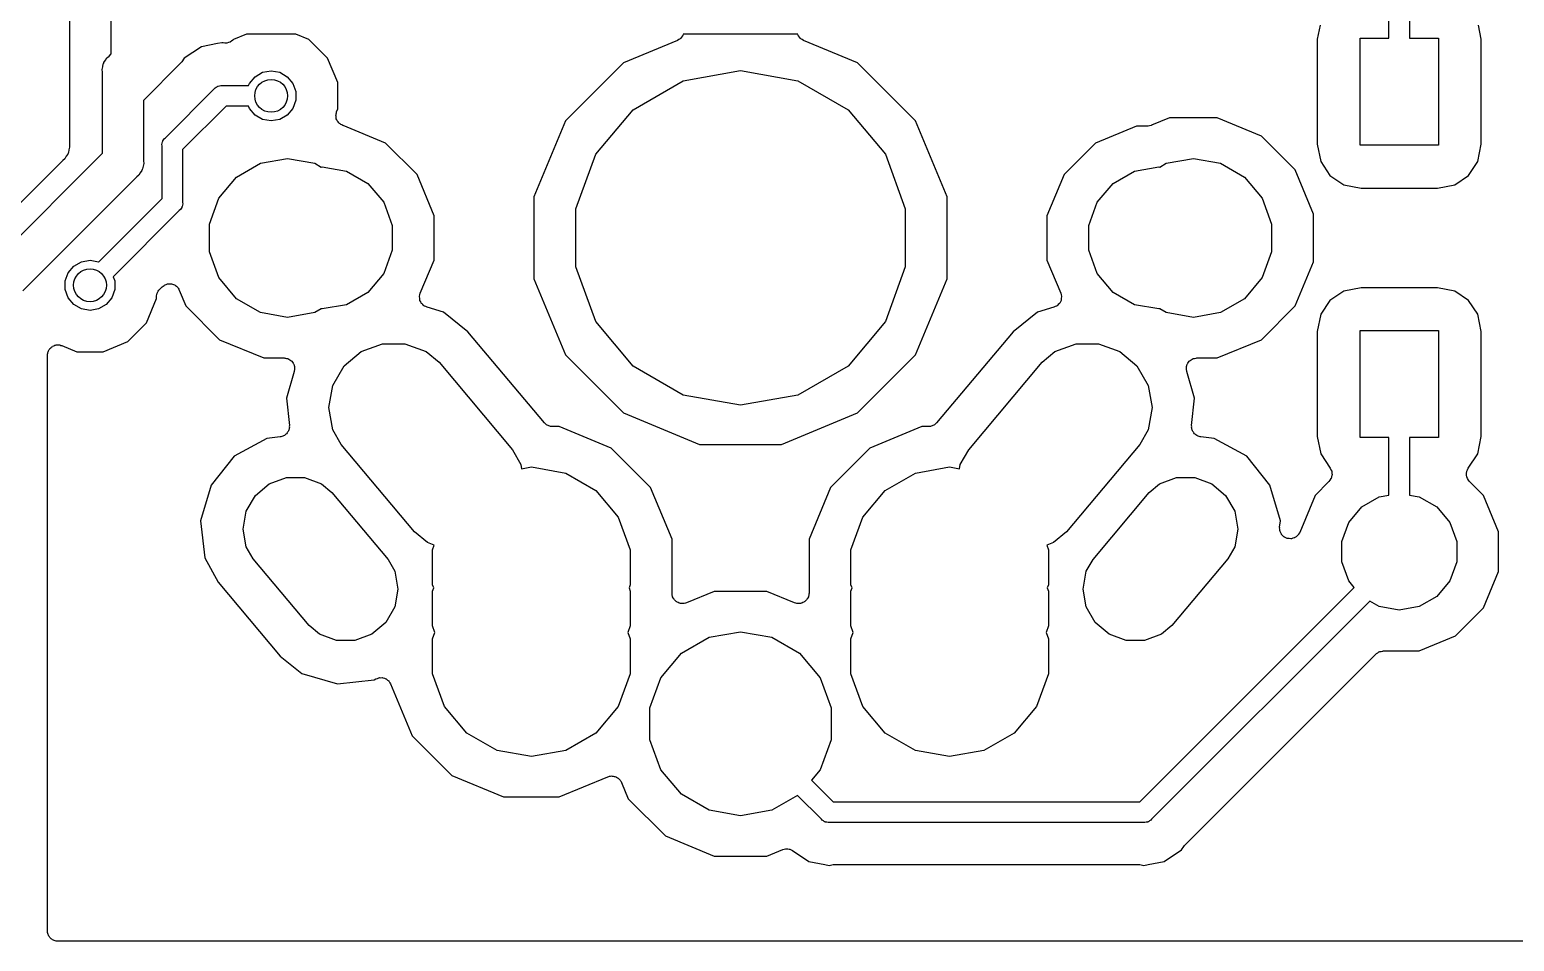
# Model space of a CAD drawing. Extents: x 61 to 194, y -153 to -61.
# Drawn here: x 80.37 to 98.4, y -123.67 to -112.6 of the extents above; entities that cross this region are included whole.
import ezdxf

# ---------------------------------------------------------------- set-up
doc = ezdxf.new("R2010")
doc.units = 0
doc.header["$MEASUREMENT"] = 0
doc.layers.add('BLACK', color=7, linetype='CONTINUOUS')

msp = doc.modelspace()

# ---------------------------------------------------------------- linework, layer by layer
at = {"layer": 'BLACK', "linetype": 'CONTINUOUS'}
for p, q in [((80.85, -109.104), (80.85, -113.989)), ((81.358, -112.888), (81.358, -109.367)), ((96.875, -112.7), (96.875, -112.013)), ((97.125, -112.013), (97.125, -112.7)), ((82.9993, -112.65), (82.8423, -112.715)), ((83.6007, -112.65), (82.9993, -112.65)), ((83.7577, -112.715), (83.6007, -112.65)), ((88.2961, -112.673), (88.2837, -112.688)), ((88.2971, -112.671), (88.2961, -112.673)), ((88.2988, -112.669), (88.2971, -112.671)), ((88.3046, -112.65), (88.2988, -112.669)), ((88.3047, -112.65), (88.3046, -112.65)), ((89.6953, -112.65), (88.3047, -112.65)), ((89.6954, -112.65), (89.6953, -112.65)), ((89.7012, -112.669), (89.6954, -112.65)), ((89.7029, -112.671), (89.7012, -112.669)), ((89.7039, -112.673), (89.7029, -112.671)), ((89.7163, -112.688), (89.7039, -112.673)), ((96.0383, -112.543), (96.0046, -112.713)), ((97.9954, -112.713), (97.9617, -112.543)), ((82.453, -112.804), (82.2436, -112.944)), ((82.6499, -112.765), (82.453, -112.804)), ((82.7, -112.755), (82.6499, -112.765)), ((82.6499, -112.765), (82.6499, -112.765)), ((82.7191, -112.758), (82.7, -112.755)), ((82.7371, -112.759), (82.7191, -112.758)), ((82.7549, -112.76), (82.7371, -112.759)), ((82.759, -112.759), (82.7549, -112.76)), ((82.7632, -112.759), (82.759, -112.759)), ((82.7802, -112.754), (82.7632, -112.759)), ((82.7975, -112.749), (82.7802, -112.754)), ((82.801, -112.747), (82.7975, -112.749)), ((82.805, -112.745), (82.801, -112.747)), ((82.819, -112.734), (82.805, -112.745)), ((82.8337, -112.724), (82.819, -112.734)), ((82.8423, -112.715), (82.8337, -112.724)), ((83.985, -112.942), (83.7577, -112.715)), ((88.2348, -112.727), (87.5793, -112.999)), ((88.2511, -112.717), (88.2348, -112.727)), ((88.2678, -112.707), (88.2511, -112.717)), ((88.2696, -112.705), (88.2678, -112.707)), ((88.272, -112.704), (88.2696, -112.705)), ((88.2837, -112.688), (88.272, -112.704)), ((89.728, -112.704), (89.7163, -112.688)), ((89.7304, -112.705), (89.728, -112.704)), ((89.7322, -112.707), (89.7304, -112.705)), ((89.7489, -112.717), (89.7322, -112.707)), ((89.7652, -112.727), (89.7489, -112.717)), ((90.4207, -112.999), (89.7652, -112.727)), ((96.0046, -112.713), (96.0046, -113.987)), ((96.525, -114), (96.525, -112.7)), ((96.525, -112.7), (96.875, -112.7)), ((97.125, -112.7), (97.475, -112.7)), ((97.475, -112.7), (97.475, -114)), ((97.9954, -113.987), (97.9954, -112.713)), ((81.2557, -113.046), (81.2615, -113.013)), ((81.2615, -113.013), (81.267, -113.004)), ((81.267, -113.004), (81.2699, -112.993)), ((81.2699, -112.993), (81.289, -112.966)), ((81.289, -112.966), (81.3055, -112.937)), ((81.3055, -112.937), (81.3309, -112.916)), ((81.3309, -112.916), (81.358, -112.888)), ((82.1995, -113.005), (81.75, -113.455)), ((82.2066, -112.995), (82.1995, -113.005)), ((82.2153, -112.986), (82.2066, -112.995)), ((82.2436, -112.944), (82.2153, -112.986)), ((84.108, -113.239), (83.985, -112.942)), ((87.5793, -112.999), (86.8738, -113.704)), ((91.1262, -113.704), (90.4207, -112.999)), ((81.2471, -113.078), (81.2557, -113.046)), ((81.25, -113.111), (81.2471, -113.078)), ((81.25, -114.096), (81.25, -113.111)), ((83.0362, -113.248), (83.1042, -113.167)), ((83.1042, -113.167), (83.1958, -113.114)), ((83.1958, -113.114), (83.3, -113.095)), ((83.3, -113.095), (83.4042, -113.114)), ((83.4042, -113.114), (83.4958, -113.167)), ((83.4958, -113.167), (83.5638, -113.248)), ((87.6946, -113.569), (88.3054, -113.217)), ((88.3054, -113.217), (89, -113.094)), ((89, -113.094), (89.6946, -113.217)), ((89.6946, -113.217), (90.3054, -113.569)), ((82.0155, -113.908), (82.6078, -113.315)), ((82.6078, -113.315), (82.6184, -113.303)), ((82.6184, -113.303), (82.6328, -113.294)), ((82.6328, -113.294), (82.6464, -113.285)), ((82.6464, -113.285), (82.6517, -113.284)), ((82.6517, -113.284), (82.6566, -113.281)), ((82.6566, -113.281), (82.6729, -113.278)), ((82.6729, -113.278), (82.6889, -113.274)), ((82.6889, -113.274), (82.7054, -113.275)), ((82.7054, -113.275), (83.0262, -113.275)), ((83.0262, -113.275), (83.0362, -113.248)), ((83.5638, -113.248), (83.6, -113.347)), ((83.6, -113.347), (83.6, -113.453)), ((84.108, -113.561), (84.108, -113.239)), ((81.75, -113.455), (81.75, -114.189)), ((82.7518, -113.525), (82.225, -114.052)), ((83.0262, -113.525), (82.7518, -113.525)), ((83.0362, -113.552), (83.0262, -113.525)), ((83.1042, -113.633), (83.0362, -113.552)), ((83.5638, -113.552), (83.4958, -113.633)), ((83.6, -113.453), (83.5638, -113.552)), ((84.0953, -113.591), (84.108, -113.561)), ((87.2412, -114.11), (87.6946, -113.569)), ((90.3054, -113.569), (90.7588, -114.11)), ((83.1958, -113.686), (83.1042, -113.633)), ((83.3, -113.705), (83.1958, -113.686)), ((83.4042, -113.686), (83.3, -113.705)), ((83.4958, -113.633), (83.4042, -113.686)), ((84.0857, -113.634), (84.0876, -113.626)), ((84.0876, -113.648), (84.0857, -113.634)), ((84.0876, -113.618), (84.0923, -113.605)), ((84.0876, -113.626), (84.0876, -113.618)), ((84.0876, -113.662), (84.0876, -113.648)), ((84.0904, -113.67), (84.0876, -113.662)), ((84.0915, -113.678), (84.0904, -113.67)), ((84.0979, -113.69), (84.0915, -113.678)), ((84.0923, -113.605), (84.0953, -113.591)), ((84.1026, -113.703), (84.0979, -113.69)), ((84.108, -113.71), (84.1026, -113.703)), ((84.1119, -113.717), (84.108, -113.71)), ((84.1221, -113.727), (84.1119, -113.717)), ((84.131, -113.737), (84.1221, -113.727)), ((84.1382, -113.741), (84.131, -113.737)), ((84.1444, -113.747), (84.1382, -113.741)), ((84.1572, -113.752), (84.1444, -113.747)), ((84.1692, -113.759), (84.1572, -113.752)), ((84.1734, -113.76), (84.1692, -113.759)), ((84.6892, -113.974), (84.1734, -113.76)), ((86.8738, -113.704), (86.492, -114.626)), ((91.508, -114.626), (91.1262, -113.704)), ((93.8099, -113.767), (93.3108, -113.974)), ((93.9433, -113.767), (93.8099, -113.767)), ((93.9461, -113.767), (93.9433, -113.767)), ((93.9488, -113.767), (93.9461, -113.767)), ((93.9677, -113.763), (93.9488, -113.767)), ((93.9867, -113.759), (93.9677, -113.763)), ((93.9892, -113.758), (93.9867, -113.759)), ((93.9919, -113.757), (93.9892, -113.758)), ((94.21, -113.667), (93.9919, -113.757)), ((94.79, -113.667), (94.21, -113.667)), ((95.3259, -113.889), (94.79, -113.667)), ((81.9835, -113.952), (81.985, -113.946)), ((81.985, -113.946), (81.9945, -113.933)), ((81.9945, -113.933), (82.0028, -113.918)), ((82.0028, -113.918), (82.0155, -113.908)), ((95.736, -114.299), (95.3259, -113.889)), ((79.9964, -115.35), (81.25, -114.096)), ((80.8301, -114.107), (80.811, -114.134)), ((80.833, -114.096), (80.8301, -114.107)), ((80.8385, -114.087), (80.833, -114.096)), ((80.8443, -114.054), (80.8385, -114.087)), ((80.8529, -114.022), (80.8443, -114.054)), ((80.85, -113.989), (80.8529, -114.022)), ((81.9736, -113.989), (81.9778, -113.973)), ((81.975, -114.005), (81.9736, -113.989)), ((81.975, -114.648), (81.975, -114.005)), ((81.9778, -113.973), (81.9807, -113.957)), ((81.9807, -113.957), (81.9835, -113.952)), ((82.225, -114.052), (82.225, -114.695)), ((85.0713, -114.356), (84.6892, -113.974)), ((87, -114.772), (87.2412, -114.11)), ((90.7588, -114.11), (91, -114.772)), ((93.3108, -113.974), (92.9287, -114.356)), ((96.0046, -113.987), (96.0465, -114.198)), ((97.475, -114), (96.525, -114)), ((97.9535, -114.198), (97.9954, -113.987)), ((80.7691, -114.184), (80.0845, -114.869)), ((80.7945, -114.163), (80.7691, -114.184)), ((80.811, -114.134), (80.7945, -114.163)), ((81.7301, -114.307), (81.711, -114.334)), ((81.733, -114.296), (81.7301, -114.307)), ((81.7385, -114.287), (81.733, -114.296)), ((81.7443, -114.254), (81.7385, -114.287)), ((81.7529, -114.222), (81.7443, -114.254)), ((81.75, -114.189), (81.7529, -114.222)), ((82.8799, -114.386), (83.1701, -114.219)), ((83.1701, -114.219), (83.5, -114.16)), ((83.5, -114.16), (83.8299, -114.219)), ((83.8299, -114.219), (83.9085, -114.264)), ((83.9085, -114.264), (83.92, -114.262)), ((83.92, -114.262), (84.2152, -114.314)), ((93.7848, -114.314), (94.08, -114.262)), ((94.08, -114.262), (94.0915, -114.264)), ((94.0915, -114.264), (94.1701, -114.219)), ((94.1701, -114.219), (94.5, -114.16)), ((94.5, -114.16), (94.8299, -114.219)), ((94.8299, -114.219), (95.1201, -114.386)), ((95.958, -114.835), (95.736, -114.299)), ((96.0465, -114.198), (96.1588, -114.366)), ((97.8412, -114.366), (97.9535, -114.198)), ((81.6691, -114.384), (80.2845, -115.769)), ((81.6945, -114.363), (81.6691, -114.384)), ((81.711, -114.334), (81.6945, -114.363)), ((82.6646, -114.643), (82.8799, -114.386)), ((84.2152, -114.314), (84.4748, -114.464)), ((84.4748, -114.464), (84.6675, -114.693)), ((85.278, -114.855), (85.0713, -114.356)), ((92.9287, -114.356), (92.722, -114.855)), ((93.3325, -114.693), (93.5252, -114.464)), ((93.5252, -114.464), (93.7848, -114.314)), ((95.1201, -114.386), (95.3354, -114.643)), ((96.1588, -114.366), (96.3268, -114.479)), ((96.3268, -114.479), (96.5375, -114.52)), ((97.4625, -114.52), (97.6732, -114.479)), ((97.6732, -114.479), (97.8412, -114.366)), ((81.2075, -115.416), (81.975, -114.648)), ((82.55, -114.957), (82.6646, -114.643)), ((86.492, -114.626), (86.492, -115.624)), ((91.508, -115.624), (91.508, -114.626)), ((95.3354, -114.643), (95.45, -114.957)), ((96.5375, -114.52), (97.4625, -114.52)), ((82.1845, -114.792), (81.3812, -115.596)), ((82.1972, -114.782), (82.1845, -114.792)), ((82.2055, -114.767), (82.1972, -114.782)), ((82.215, -114.754), (82.2055, -114.767)), ((82.2165, -114.748), (82.215, -114.754)), ((82.2193, -114.743), (82.2165, -114.748)), ((82.2222, -114.727), (82.2193, -114.743)), ((82.2264, -114.711), (82.2222, -114.727)), ((82.225, -114.695), (82.2264, -114.711)), ((84.6675, -114.693), (84.77, -114.975)), ((87, -115.478), (87, -114.772)), ((91, -114.772), (91, -115.478)), ((93.23, -114.975), (93.3325, -114.693)), ((95.958, -115.415), (95.958, -114.835)), ((82.55, -115.293), (82.55, -114.957)), ((84.77, -114.975), (84.77, -115.275)), ((85.278, -115.395), (85.278, -114.855)), ((92.722, -114.855), (92.722, -115.395)), ((93.23, -115.275), (93.23, -114.975)), ((95.45, -114.957), (95.45, -115.293)), ((82.6646, -115.607), (82.55, -115.293)), ((84.77, -115.275), (84.6675, -115.557)), ((93.3325, -115.557), (93.23, -115.275)), ((95.45, -115.293), (95.3354, -115.607)), ((80.8, -115.647), (80.8362, -115.548)), ((80.8362, -115.548), (80.9042, -115.467)), ((80.9042, -115.467), (80.9958, -115.414)), ((80.9958, -115.414), (81.1, -115.395)), ((81.1, -115.395), (81.2042, -115.414)), ((81.2042, -115.414), (81.2075, -115.416)), ((84.6675, -115.557), (84.4748, -115.786)), ((85.1114, -115.797), (85.278, -115.395)), ((87.2412, -116.14), (87, -115.478)), ((91, -115.478), (90.7588, -116.14)), ((92.722, -115.395), (92.8886, -115.797)), ((93.5252, -115.786), (93.3325, -115.557)), ((95.736, -115.951), (95.958, -115.415)), ((80.8, -115.753), (80.8, -115.647)), ((81.3812, -115.596), (81.4, -115.647)), ((81.4, -115.647), (81.4, -115.753)), ((81.942, -115.755), (81.9452, -115.75)), ((81.9452, -115.75), (81.9774, -115.718)), ((81.9774, -115.718), (81.9887, -115.71)), ((81.9887, -115.71), (81.9989, -115.701)), ((81.9989, -115.701), (82.0067, -115.697)), ((82.0067, -115.697), (82.0135, -115.693)), ((82.0135, -115.693), (82.0269, -115.689)), ((82.0269, -115.689), (82.0397, -115.684)), ((82.0397, -115.684), (82.048, -115.683)), ((82.048, -115.683), (82.0561, -115.681)), ((82.0561, -115.681), (82.0699, -115.682)), ((82.0699, -115.682), (82.0837, -115.682)), ((82.0837, -115.682), (82.0917, -115.684)), ((82.0917, -115.684), (82.1, -115.685)), ((82.1, -115.685), (82.1126, -115.691)), ((82.1126, -115.691), (82.1258, -115.695)), ((82.1258, -115.695), (82.1324, -115.7)), ((82.1324, -115.7), (82.14, -115.704)), ((82.14, -115.704), (82.1498, -115.713)), ((82.1498, -115.713), (82.1608, -115.722)), ((82.1608, -115.722), (82.1653, -115.729)), ((82.1653, -115.729), (82.1712, -115.735)), ((82.1712, -115.735), (82.1771, -115.747)), ((82.1771, -115.747), (82.1845, -115.759)), ((82.8799, -115.864), (82.6646, -115.607)), ((86.492, -115.624), (86.8738, -116.546)), ((91.1262, -116.546), (91.508, -115.624)), ((95.3354, -115.607), (95.1201, -115.864)), ((96.5375, -115.73), (96.3268, -115.771)), ((97.4625, -115.73), (96.5375, -115.73)), ((97.6732, -115.771), (97.4625, -115.73)), ((80.8362, -115.852), (80.8, -115.753)), ((80.9042, -115.933), (80.8362, -115.852)), ((81.3638, -115.852), (81.2958, -115.933)), ((81.4, -115.753), (81.3638, -115.852)), ((81.785, -116.158), (81.908, -115.861)), ((81.908, -115.84), (81.909, -115.834)), ((81.908, -115.861), (81.908, -115.84)), ((81.9085, -115.829), (81.9128, -115.813)), ((81.909, -115.834), (81.9085, -115.829)), ((81.9128, -115.813), (81.9157, -115.796)), ((81.9157, -115.796), (81.9185, -115.792)), ((81.9185, -115.792), (81.9199, -115.786)), ((81.9199, -115.786), (81.9294, -115.773)), ((81.9294, -115.773), (81.9377, -115.758)), ((81.9377, -115.758), (81.942, -115.755)), ((82.1845, -115.759), (82.264, -115.951)), ((83.1701, -116.031), (82.8799, -115.864)), ((84.4748, -115.786), (84.2152, -115.936)), ((85.1019, -115.84), (85.1028, -115.836)), ((85.1042, -115.858), (85.1019, -115.84)), ((85.1025, -115.832), (85.1075, -115.815)), ((85.1028, -115.836), (85.1025, -115.832)), ((85.1054, -115.876), (85.1042, -115.858)), ((85.1071, -115.88), (85.1054, -115.876)), ((85.1076, -115.884), (85.1071, -115.88)), ((85.1075, -115.815), (85.1114, -115.797)), ((85.1159, -115.9), (85.1076, -115.884)), ((85.1231, -115.916), (85.1159, -115.9)), ((85.126, -115.92), (85.1231, -115.916)), ((85.128, -115.923), (85.126, -115.92)), ((85.1412, -115.935), (85.128, -115.923)), ((92.872, -115.923), (92.8588, -115.935)), ((92.874, -115.92), (92.872, -115.923)), ((92.8769, -115.916), (92.874, -115.92)), ((92.8841, -115.9), (92.8769, -115.916)), ((92.8924, -115.884), (92.8841, -115.9)), ((92.8886, -115.797), (92.8925, -115.815)), ((92.8929, -115.88), (92.8924, -115.884)), ((92.8925, -115.815), (92.8975, -115.832)), ((92.8946, -115.876), (92.8929, -115.88)), ((92.8958, -115.858), (92.8946, -115.876)), ((92.8981, -115.84), (92.8958, -115.858)), ((92.8975, -115.832), (92.8972, -115.836)), ((92.8972, -115.836), (92.8981, -115.84)), ((93.7848, -115.936), (93.5252, -115.786)), ((95.1201, -115.864), (94.8299, -116.031)), ((96.1588, -115.884), (96.0465, -116.052)), ((96.3268, -115.771), (96.1588, -115.884)), ((97.8412, -115.884), (97.6732, -115.771)), ((97.9535, -116.052), (97.8412, -115.884)), ((80.9958, -115.986), (80.9042, -115.933)), ((81.1, -116.005), (80.9958, -115.986)), ((81.2042, -115.986), (81.1, -116.005)), ((81.2958, -115.933), (81.2042, -115.986)), ((82.264, -115.951), (82.6741, -116.361)), ((83.5, -116.09), (83.1701, -116.031)), ((83.8299, -116.031), (83.5, -116.09)), ((83.9085, -115.986), (83.8299, -116.031)), ((83.92, -115.988), (83.9085, -115.986)), ((84.2152, -115.936), (83.92, -115.988)), ((85.1536, -115.948), (85.1412, -115.935)), ((85.1574, -115.95), (85.1536, -115.948)), ((85.1605, -115.953), (85.1574, -115.95)), ((85.1771, -115.96), (85.1605, -115.953)), ((85.1932, -115.968), (85.1771, -115.96)), ((85.3923, -116.026), (85.1932, -115.968)), ((85.6899, -116.265), (85.3923, -116.026)), ((92.6077, -116.026), (92.3101, -116.265)), ((92.8068, -115.968), (92.6077, -116.026)), ((92.8229, -115.96), (92.8068, -115.968)), ((92.8395, -115.953), (92.8229, -115.96)), ((92.8426, -115.95), (92.8395, -115.953)), ((92.8464, -115.948), (92.8426, -115.95)), ((92.8588, -115.935), (92.8464, -115.948)), ((94.08, -115.988), (93.7848, -115.936)), ((94.0915, -115.986), (94.08, -115.988)), ((94.1701, -116.031), (94.0915, -115.986)), ((94.5, -116.09), (94.1701, -116.031)), ((94.8299, -116.031), (94.5, -116.09)), ((95.3259, -116.361), (95.736, -115.951)), ((96.0465, -116.052), (96.0046, -116.263)), ((97.9954, -116.263), (97.9535, -116.052)), ((81.5577, -116.385), (81.785, -116.158)), ((86.6187, -117.372), (85.6899, -116.265)), ((87.6946, -116.681), (87.2412, -116.14)), ((90.7588, -116.14), (90.3054, -116.681)), ((92.3101, -116.265), (91.3813, -117.372)), ((96.0046, -116.263), (96.0046, -117.537)), ((96.525, -117.55), (96.525, -116.25)), ((96.525, -116.25), (97.475, -116.25)), ((97.475, -116.25), (97.475, -117.55)), ((97.9954, -117.537), (97.9954, -116.263)), ((80.6085, -116.476), (80.6127, -116.469)), ((80.6127, -116.469), (80.6233, -116.46)), ((80.6233, -116.46), (80.6327, -116.45)), ((80.6327, -116.45), (80.6401, -116.446)), ((80.6401, -116.446), (80.6465, -116.441)), ((80.6465, -116.441), (80.6595, -116.436)), ((80.6595, -116.436), (80.6718, -116.429)), ((80.6718, -116.429), (80.6801, -116.428)), ((80.6801, -116.428), (80.6879, -116.425)), ((80.6879, -116.425), (80.7018, -116.425)), ((80.7018, -116.425), (80.7155, -116.424)), ((80.7155, -116.424), (80.7237, -116.425)), ((80.7237, -116.425), (80.7321, -116.425)), ((80.7321, -116.425), (80.7451, -116.43)), ((80.7451, -116.43), (80.7586, -116.433)), ((80.7586, -116.433), (80.9393, -116.508)), ((81.2607, -116.508), (81.5577, -116.385)), ((82.6741, -116.361), (83.21, -116.583)), ((84.3948, -116.505), (84.6516, -116.411)), ((84.6516, -116.411), (84.9249, -116.411)), ((84.9249, -116.411), (85.1817, -116.505)), ((92.8183, -116.505), (93.0751, -116.411)), ((93.0751, -116.411), (93.3484, -116.411)), ((93.3484, -116.411), (93.6052, -116.505)), ((94.79, -116.583), (95.3259, -116.361)), ((80.583, -116.55), (80.5854, -116.537)), ((80.583, -123.54), (80.583, -116.55)), ((80.5854, -116.537), (80.586, -116.523)), ((80.586, -116.523), (80.5892, -116.515)), ((80.5892, -116.515), (80.5907, -116.507)), ((80.5907, -116.507), (80.5976, -116.495)), ((80.5976, -116.495), (80.6029, -116.482)), ((80.6029, -116.482), (80.6085, -116.476)), ((80.9393, -116.508), (81.2607, -116.508)), ((83.21, -116.583), (83.4584, -116.583)), ((83.4584, -116.583), (83.4653, -116.584)), ((83.4653, -116.584), (83.4722, -116.584)), ((83.4722, -116.584), (83.4868, -116.588)), ((83.4868, -116.588), (83.5018, -116.591)), ((83.5018, -116.591), (83.5079, -116.594)), ((83.5079, -116.594), (83.5146, -116.596)), ((83.5146, -116.596), (83.5268, -116.605)), ((83.5268, -116.605), (83.54, -116.613)), ((83.54, -116.613), (83.5445, -116.618)), ((83.5445, -116.618), (83.5501, -116.622)), ((83.5501, -116.622), (83.5586, -116.635)), ((83.5586, -116.635), (83.5684, -116.646)), ((83.5684, -116.646), (83.5708, -116.653)), ((84.1854, -116.68), (84.3948, -116.505)), ((85.1817, -116.505), (85.3384, -116.636)), ((85.3384, -116.636), (86.229, -117.698)), ((86.8738, -116.546), (87.5793, -117.251)), ((90.4207, -117.251), (91.1262, -116.546)), ((91.771, -117.698), (92.6616, -116.636)), ((92.6616, -116.636), (92.8183, -116.505)), ((93.6052, -116.505), (93.8146, -116.68)), ((94.4292, -116.653), (94.4316, -116.646)), ((94.4316, -116.646), (94.4414, -116.635)), ((94.4414, -116.635), (94.4499, -116.622)), ((94.4499, -116.622), (94.4555, -116.618)), ((94.4555, -116.618), (94.46, -116.613)), ((94.46, -116.613), (94.4732, -116.605)), ((94.4732, -116.605), (94.4854, -116.596)), ((94.4854, -116.596), (94.4921, -116.594)), ((94.4921, -116.594), (94.4982, -116.591)), ((94.4982, -116.591), (94.5132, -116.588)), ((94.5132, -116.588), (94.5278, -116.584)), ((94.5278, -116.584), (94.5347, -116.584)), ((94.5347, -116.584), (94.5416, -116.583)), ((94.5416, -116.583), (94.79, -116.583)), ((83.5803, -116.746), (83.4851, -117.072)), ((83.5708, -116.653), (83.5746, -116.659)), ((83.5746, -116.659), (83.5783, -116.674)), ((83.5783, -116.674), (83.5835, -116.688)), ((83.5811, -116.739), (83.5803, -116.746)), ((83.5835, -116.732), (83.5811, -116.739)), ((83.5835, -116.688), (83.5835, -116.695)), ((83.5835, -116.695), (83.5851, -116.702)), ((83.5851, -116.702), (83.5835, -116.717)), ((83.5835, -116.717), (83.5835, -116.732)), ((84.0488, -116.917), (84.1854, -116.68)), ((88.3054, -117.033), (87.6946, -116.681)), ((90.3054, -116.681), (89.6946, -117.033)), ((93.8146, -116.68), (93.9512, -116.917)), ((94.4149, -116.702), (94.4165, -116.695)), ((94.4165, -116.717), (94.4149, -116.702)), ((94.4165, -116.688), (94.4217, -116.674)), ((94.4165, -116.695), (94.4165, -116.688)), ((94.4165, -116.732), (94.4165, -116.717)), ((94.4189, -116.739), (94.4165, -116.732)), ((94.4197, -116.746), (94.4189, -116.739)), ((94.5149, -117.072), (94.4197, -116.746)), ((94.4217, -116.674), (94.4254, -116.659)), ((94.4254, -116.659), (94.4292, -116.653)), ((84.0013, -117.186), (84.0488, -116.917)), ((93.9512, -116.917), (93.9987, -117.186)), ((83.4851, -117.072), (83.5212, -117.402)), ((84.0488, -117.455), (84.0013, -117.186)), ((89, -117.156), (88.3054, -117.033)), ((89.6946, -117.033), (89, -117.156)), ((93.9987, -117.186), (93.9512, -117.455)), ((94.4788, -117.402), (94.5149, -117.072)), ((86.6272, -117.379), (86.6187, -117.372)), ((87.5793, -117.251), (88.5011, -117.633)), ((89.4989, -117.633), (90.4207, -117.251)), ((91.3813, -117.372), (91.3728, -117.379)), ((83.4088, -117.542), (83.2473, -117.559)), ((83.4194, -117.539), (83.4088, -117.542)), ((83.4305, -117.537), (83.4194, -117.539)), ((83.4404, -117.532), (83.4305, -117.537)), ((83.4511, -117.529), (83.4404, -117.532)), ((83.4601, -117.523), (83.4511, -117.529)), ((83.47, -117.518), (83.4601, -117.523)), ((83.4777, -117.51), (83.47, -117.518)), ((83.4867, -117.503), (83.4777, -117.51)), ((83.4928, -117.494), (83.4867, -117.503)), ((83.5005, -117.486), (83.4928, -117.494)), ((83.505, -117.476), (83.5005, -117.486)), ((83.5112, -117.467), (83.505, -117.476)), ((83.5138, -117.456), (83.5112, -117.467)), ((83.5183, -117.446), (83.5138, -117.456)), ((83.519, -117.435), (83.5183, -117.446)), ((83.5217, -117.424), (83.519, -117.435)), ((83.5212, -117.402), (83.5205, -117.413)), ((83.5205, -117.413), (83.5217, -117.424)), ((84.151, -117.632), (84.0488, -117.455)), ((86.6343, -117.387), (86.6272, -117.379)), ((86.6439, -117.393), (86.6343, -117.387)), ((86.6525, -117.4), (86.6439, -117.393)), ((86.6629, -117.404), (86.6525, -117.4)), ((86.6725, -117.409), (86.6629, -117.404)), ((86.6835, -117.411), (86.6725, -117.409)), ((86.6939, -117.415), (86.6835, -117.411)), ((86.705, -117.415), (86.6939, -117.415)), ((86.716, -117.417), (86.705, -117.415)), ((86.7997, -117.417), (86.716, -117.417)), ((87.4275, -117.677), (86.7997, -117.417)), ((91.2003, -117.417), (90.5725, -117.677)), ((91.284, -117.417), (91.2003, -117.417)), ((91.295, -117.415), (91.284, -117.417)), ((91.3061, -117.415), (91.295, -117.415)), ((91.3165, -117.411), (91.3061, -117.415)), ((91.3275, -117.409), (91.3165, -117.411)), ((91.3371, -117.404), (91.3275, -117.409)), ((91.3475, -117.4), (91.3371, -117.404)), ((91.3561, -117.393), (91.3475, -117.4)), ((91.3657, -117.387), (91.3561, -117.393)), ((91.3728, -117.379), (91.3657, -117.387)), ((93.9512, -117.455), (93.849, -117.632)), ((94.4783, -117.424), (94.4795, -117.413)), ((94.481, -117.435), (94.4783, -117.424)), ((94.4795, -117.413), (94.4788, -117.402)), ((94.4817, -117.446), (94.481, -117.435)), ((94.4862, -117.456), (94.4817, -117.446)), ((94.4888, -117.467), (94.4862, -117.456)), ((94.495, -117.476), (94.4888, -117.467)), ((94.4995, -117.486), (94.495, -117.476)), ((94.5072, -117.494), (94.4995, -117.486)), ((94.5133, -117.503), (94.5072, -117.494)), ((94.5223, -117.51), (94.5133, -117.503)), ((94.53, -117.518), (94.5223, -117.51)), ((94.5399, -117.523), (94.53, -117.518)), ((94.5489, -117.529), (94.5399, -117.523)), ((94.5596, -117.532), (94.5489, -117.529)), ((94.5695, -117.537), (94.5596, -117.532)), ((94.5806, -117.539), (94.5695, -117.537)), ((94.5912, -117.542), (94.5806, -117.539)), ((94.7527, -117.559), (94.5912, -117.542)), ((96.0046, -117.537), (96.0465, -117.748)), ((96.875, -117.55), (96.525, -117.55)), ((96.875, -118.248), (96.875, -117.55)), ((97.475, -117.55), (97.125, -117.55)), ((97.125, -117.55), (97.125, -118.248)), ((97.9535, -117.748), (97.9954, -117.537)), ((83.2473, -117.559), (82.8521, -117.776)), ((85.0416, -118.694), (84.151, -117.632)), ((86.229, -117.698), (86.3312, -117.875)), ((87.908, -118.157), (87.4275, -117.677)), ((88.5011, -117.633), (89.4989, -117.633)), ((90.5725, -117.677), (90.092, -118.157)), ((91.6688, -117.875), (91.771, -117.698)), ((93.849, -117.632), (92.9584, -118.694)), ((95.1479, -117.776), (94.7527, -117.559)), ((82.8521, -117.776), (82.57, -118.128)), ((86.3312, -117.875), (86.3406, -117.928)), ((86.3406, -117.928), (86.46, -117.906)), ((86.46, -117.906), (86.8768, -117.98)), ((91.1232, -117.98), (91.54, -117.906)), ((91.54, -117.906), (91.6594, -117.928)), ((91.6594, -117.928), (91.6688, -117.875)), ((95.43, -118.128), (95.1479, -117.776)), ((96.0465, -117.748), (96.1624, -117.922)), ((97.8376, -117.922), (97.9535, -117.748)), ((83.2774, -118.112), (83.4845, -118.036)), ((83.4845, -118.036), (83.7049, -118.036)), ((83.7049, -118.036), (83.912, -118.112)), ((86.8768, -117.98), (87.2432, -118.192)), ((90.7568, -118.192), (91.1232, -117.98)), ((94.088, -118.112), (94.2951, -118.036)), ((94.2951, -118.036), (94.5155, -118.036)), ((94.5155, -118.036), (94.7226, -118.112)), ((96.1466, -118.082), (95.9772, -118.252)), ((96.1585, -118.065), (96.1466, -118.082)), ((96.1707, -118.048), (96.1585, -118.065)), ((96.1624, -117.922), (96.1708, -117.941)), ((96.1711, -118.047), (96.1707, -118.048)), ((96.1708, -117.941), (96.1795, -117.959)), ((96.1719, -118.046), (96.1711, -118.047)), ((96.1773, -118.026), (96.1719, -118.046)), ((96.1831, -118.006), (96.1773, -118.026)), ((96.1795, -117.959), (96.1796, -117.961)), ((96.1796, -117.961), (96.1802, -117.962)), ((96.1802, -117.962), (96.1816, -117.983)), ((96.1816, -117.983), (96.1834, -118.003)), ((96.1834, -118.003), (96.183, -118.005)), ((96.183, -118.005), (96.1831, -118.006)), ((97.8166, -118.003), (97.8184, -117.983)), ((97.817, -118.005), (97.8166, -118.003)), ((97.8169, -118.006), (97.817, -118.005)), ((97.8227, -118.026), (97.8169, -118.006)), ((97.8184, -117.983), (97.8198, -117.962)), ((97.8198, -117.962), (97.8204, -117.961)), ((97.8204, -117.961), (97.8205, -117.959)), ((97.8205, -117.959), (97.8292, -117.941)), ((97.8281, -118.046), (97.8227, -118.026)), ((97.8289, -118.047), (97.8281, -118.046)), ((97.8293, -118.048), (97.8289, -118.047)), ((97.8292, -117.941), (97.8376, -117.922)), ((97.8415, -118.065), (97.8293, -118.048)), ((97.8534, -118.082), (97.8415, -118.065)), ((98.0228, -118.252), (97.8534, -118.082)), ((82.57, -118.128), (82.4439, -118.56)), ((82.9983, -118.444), (83.1085, -118.253)), ((83.1085, -118.253), (83.2774, -118.112)), ((83.912, -118.112), (84.0383, -118.218)), ((84.0383, -118.218), (84.7192, -119.029)), ((87.2432, -118.192), (87.5153, -118.516)), ((88.168, -118.785), (87.908, -118.157)), ((90.092, -118.157), (89.832, -118.785)), ((90.4847, -118.516), (90.7568, -118.192)), ((93.2808, -119.029), (93.9617, -118.218)), ((93.9617, -118.218), (94.088, -118.112)), ((94.7226, -118.112), (94.8915, -118.253)), ((94.8915, -118.253), (95.0017, -118.444)), ((95.5561, -118.56), (95.43, -118.128)), ((95.9772, -118.252), (95.7912, -118.701)), ((96.5441, -118.392), (96.7574, -118.268)), ((96.7574, -118.268), (96.875, -118.248)), ((97.125, -118.248), (97.2426, -118.268)), ((97.2426, -118.268), (97.4559, -118.392)), ((98.2065, -118.695), (98.0228, -118.252)), ((82.96, -118.661), (82.9983, -118.444)), ((95.0017, -118.444), (95.04, -118.661)), ((96.3858, -118.58), (96.5441, -118.392)), ((97.4559, -118.392), (97.6142, -118.58)), ((82.4439, -118.56), (82.4929, -119.009)), ((87.5153, -118.516), (87.66, -118.913)), ((90.34, -118.913), (90.4847, -118.516)), ((95.5476, -118.638), (95.5561, -118.56)), ((96.3015, -118.812), (96.3858, -118.58)), ((97.6142, -118.58), (97.6985, -118.812)), ((82.9983, -118.878), (82.96, -118.661)), ((85.1983, -118.825), (85.0416, -118.694)), ((88.168, -119.439), (88.168, -118.785)), ((89.832, -118.785), (89.832, -119.439)), ((92.9584, -118.694), (92.8017, -118.825)), ((95.04, -118.661), (95.0017, -118.878)), ((95.547, -118.646), (95.5479, -118.642)), ((95.5493, -118.664), (95.547, -118.646)), ((95.5479, -118.642), (95.5476, -118.638)), ((95.5505, -118.682), (95.5493, -118.664)), ((95.5522, -118.686), (95.5505, -118.682)), ((95.5527, -118.69), (95.5522, -118.686)), ((95.561, -118.706), (95.5527, -118.69)), ((95.5683, -118.723), (95.561, -118.706)), ((95.5712, -118.726), (95.5683, -118.723)), ((95.5731, -118.729), (95.5712, -118.726)), ((95.5863, -118.741), (95.5731, -118.729)), ((95.5988, -118.754), (95.5863, -118.741)), ((95.6025, -118.756), (95.5988, -118.754)), ((95.6056, -118.759), (95.6025, -118.756)), ((95.6222, -118.766), (95.6056, -118.759)), ((95.6383, -118.774), (95.6222, -118.766)), ((95.6425, -118.774), (95.6383, -118.774)), ((95.6464, -118.776), (95.6425, -118.774)), ((95.6643, -118.777), (95.6464, -118.776)), ((95.6822, -118.779), (95.6643, -118.777)), ((95.6862, -118.778), (95.6822, -118.779)), ((95.6904, -118.778), (95.6862, -118.778)), ((95.7076, -118.772), (95.6904, -118.778)), ((95.725, -118.768), (95.7076, -118.772)), ((95.7285, -118.766), (95.725, -118.768)), ((95.7325, -118.765), (95.7285, -118.766)), ((95.7467, -118.754), (95.7325, -118.765)), ((95.7617, -118.744), (95.7467, -118.754)), ((95.7642, -118.74), (95.7617, -118.744)), ((95.7675, -118.738), (95.7642, -118.74)), ((95.7771, -118.723), (95.7675, -118.738)), ((95.7878, -118.708), (95.7771, -118.723)), ((95.7889, -118.704), (95.7878, -118.708)), ((95.7912, -118.701), (95.7889, -118.704)), ((96.3015, -119.058), (96.3015, -118.812)), ((97.6985, -118.812), (97.6985, -119.058)), ((98.2065, -119.175), (98.2065, -118.695)), ((83.0808, -119.021), (82.9983, -118.878)), ((85.2811, -118.855), (85.1983, -118.825)), ((85.26, -118.913), (85.2811, -118.855)), ((85.26, -119.337), (85.26, -118.913)), ((87.66, -118.913), (87.66, -119.337)), ((90.34, -119.337), (90.34, -118.913)), ((92.8017, -118.825), (92.7189, -118.855)), ((92.7189, -118.855), (92.74, -118.913)), ((92.74, -118.913), (92.74, -119.337)), ((95.0017, -118.878), (94.9192, -119.021)), ((82.4929, -119.009), (82.655, -119.304)), ((83.7617, -119.832), (83.0808, -119.021)), ((84.7192, -119.029), (84.8017, -119.172)), ((84.8017, -119.172), (84.84, -119.389)), ((93.16, -119.389), (93.1983, -119.172)), ((93.1983, -119.172), (93.2808, -119.029)), ((94.9192, -119.021), (94.2383, -119.832)), ((96.3858, -119.29), (96.3015, -119.058)), ((97.6985, -119.058), (97.6142, -119.29)), ((98.0228, -119.618), (98.2065, -119.175)), ((82.655, -119.304), (83.4091, -120.203)), ((85.274, -119.375), (85.26, -119.337)), ((87.66, -119.337), (87.646, -119.375)), ((90.354, -119.375), (90.34, -119.337)), ((92.74, -119.337), (92.726, -119.375)), ((96.4532, -119.37), (96.3858, -119.29)), ((97.6142, -119.29), (97.4559, -119.478)), ((84.84, -119.389), (84.8017, -119.606)), ((85.26, -119.413), (85.274, -119.375)), ((85.26, -119.837), (85.26, -119.413)), ((87.646, -119.375), (87.66, -119.413)), ((87.66, -119.413), (87.66, -119.837)), ((88.1704, -119.453), (88.168, -119.439)), ((88.171, -119.467), (88.1704, -119.453)), ((88.1742, -119.474), (88.171, -119.467)), ((88.1757, -119.483), (88.1742, -119.474)), ((88.1826, -119.495), (88.1757, -119.483)), ((88.1879, -119.507), (88.1826, -119.495)), ((88.1935, -119.513), (88.1879, -119.507)), ((88.1977, -119.521), (88.1935, -119.513)), ((88.2083, -119.53), (88.1977, -119.521)), ((88.2177, -119.54), (88.2083, -119.53)), ((88.6801, -119.417), (88.3436, -119.556)), ((89.3199, -119.417), (88.6801, -119.417)), ((89.6564, -119.556), (89.3199, -119.417)), ((89.7917, -119.53), (89.7823, -119.54)), ((89.8023, -119.521), (89.7917, -119.53)), ((89.8065, -119.513), (89.8023, -119.521)), ((89.8121, -119.507), (89.8065, -119.513)), ((89.8174, -119.495), (89.8121, -119.507)), ((89.8243, -119.483), (89.8174, -119.495)), ((89.8258, -119.474), (89.8243, -119.483)), ((89.829, -119.467), (89.8258, -119.474)), ((89.8296, -119.453), (89.829, -119.467)), ((89.832, -119.439), (89.8296, -119.453)), ((90.34, -119.413), (90.354, -119.375)), ((90.34, -119.837), (90.34, -119.413)), ((92.726, -119.375), (92.74, -119.413)), ((92.74, -119.413), (92.74, -119.837)), ((93.1983, -119.606), (93.16, -119.389)), ((93.8482, -121.975), (96.4532, -119.37)), ((96.6419, -119.535), (93.9923, -122.185)), ((96.7574, -119.602), (96.6419, -119.535)), ((97.4559, -119.478), (97.2426, -119.602)), ((84.8017, -119.606), (84.6915, -119.797)), ((88.2251, -119.544), (88.2177, -119.54)), ((88.2315, -119.549), (88.2251, -119.544)), ((88.2445, -119.554), (88.2315, -119.549)), ((88.2568, -119.56), (88.2445, -119.554)), ((88.2651, -119.561), (88.2568, -119.56)), ((88.2729, -119.564), (88.2651, -119.561)), ((88.2868, -119.564), (88.2729, -119.564)), ((88.3005, -119.566), (88.2868, -119.564)), ((88.3087, -119.564), (88.3005, -119.566)), ((88.3171, -119.564), (88.3087, -119.564)), ((88.3301, -119.559), (88.3171, -119.564)), ((88.3436, -119.556), (88.3301, -119.559)), ((89.6699, -119.559), (89.6564, -119.556)), ((89.6829, -119.564), (89.6699, -119.559)), ((89.6913, -119.564), (89.6829, -119.564)), ((89.6995, -119.566), (89.6913, -119.564)), ((89.7132, -119.564), (89.6995, -119.566)), ((89.7271, -119.564), (89.7132, -119.564)), ((89.7349, -119.561), (89.7271, -119.564)), ((89.7432, -119.56), (89.7349, -119.561)), ((89.7555, -119.554), (89.7432, -119.56)), ((89.7685, -119.549), (89.7555, -119.554)), ((89.7749, -119.544), (89.7685, -119.549)), ((89.7823, -119.54), (89.7749, -119.544)), ((93.3085, -119.797), (93.1983, -119.606)), ((97, -119.644), (96.7574, -119.602)), ((97.2426, -119.602), (97, -119.644)), ((97.6834, -119.958), (98.0228, -119.618)), ((83.888, -119.938), (83.7617, -119.832)), ((84.6915, -119.797), (84.5226, -119.938)), ((85.2885, -119.915), (85.26, -119.837)), ((87.66, -119.837), (87.6315, -119.915)), ((90.3685, -119.915), (90.34, -119.837)), ((92.74, -119.837), (92.7115, -119.915)), ((93.4774, -119.938), (93.3085, -119.797)), ((94.2383, -119.832), (94.112, -119.938)), ((84.0951, -120.014), (83.888, -119.938)), ((84.3155, -120.014), (84.0951, -120.014)), ((84.5226, -119.938), (84.3155, -120.014)), ((85.26, -119.993), (85.2885, -119.915)), ((85.26, -120.417), (85.26, -119.993)), ((87.6315, -119.915), (87.66, -119.993)), ((87.66, -119.993), (87.66, -120.417)), ((88.282, -120.169), (88.618, -119.975)), ((88.618, -119.975), (89, -119.908)), ((89, -119.908), (89.382, -119.975)), ((89.382, -119.975), (89.718, -120.169)), ((90.34, -119.993), (90.3685, -119.915)), ((90.34, -120.417), (90.34, -119.993)), ((92.7115, -119.915), (92.74, -119.993)), ((92.74, -119.993), (92.74, -120.417)), ((93.6845, -120.014), (93.4774, -119.938)), ((93.9049, -120.014), (93.6845, -120.014)), ((94.112, -119.938), (93.9049, -120.014)), ((97.24, -120.141), (97.6834, -119.958)), ((83.4091, -120.203), (83.6719, -120.414)), ((88.0327, -120.467), (88.282, -120.169)), ((89.718, -120.169), (89.9673, -120.467)), ((94.8586, -122.037), (96.7165, -120.179)), ((96.7165, -120.179), (96.7211, -120.175)), ((96.7211, -120.175), (96.7247, -120.171)), ((96.7247, -120.171), (96.739, -120.163)), ((96.739, -120.163), (96.7526, -120.153)), ((96.7526, -120.153), (96.758, -120.152)), ((96.758, -120.152), (96.7629, -120.149)), ((96.7629, -120.149), (96.7792, -120.146)), ((96.7792, -120.146), (96.7952, -120.142)), ((96.7952, -120.142), (96.8008, -120.142)), ((96.8008, -120.142), (96.8063, -120.141)), ((96.8063, -120.141), (97.24, -120.141)), ((83.6719, -120.414), (84.1046, -120.54)), ((85.4047, -120.814), (85.26, -120.417)), ((87.66, -120.417), (87.5153, -120.814)), ((90.4847, -120.814), (90.34, -120.417)), ((92.74, -120.417), (92.5953, -120.814)), ((84.1046, -120.54), (84.5527, -120.491)), ((84.5527, -120.491), (84.5726, -120.48)), ((84.5726, -120.48), (84.5896, -120.474)), ((84.5896, -120.474), (84.6062, -120.467)), ((84.6062, -120.467), (84.6104, -120.467)), ((84.6104, -120.467), (84.6144, -120.465)), ((84.6144, -120.465), (84.6323, -120.466)), ((84.6323, -120.466), (84.6503, -120.465)), ((84.6503, -120.465), (84.6543, -120.466)), ((84.6543, -120.466), (84.6585, -120.466)), ((84.6585, -120.466), (84.6752, -120.473)), ((84.6752, -120.473), (84.6923, -120.478)), ((84.6923, -120.478), (84.6957, -120.481)), ((84.6957, -120.481), (84.6996, -120.482)), ((84.6996, -120.482), (84.7131, -120.494)), ((84.7131, -120.494), (84.7273, -120.505)), ((84.7273, -120.505), (84.7296, -120.509)), ((84.7296, -120.509), (84.7327, -120.512)), ((84.7327, -120.512), (84.7414, -120.527)), ((84.7414, -120.527), (84.751, -120.542)), ((84.751, -120.542), (85.012, -121.173)), ((87.9, -120.831), (88.0327, -120.467)), ((89.9673, -120.467), (90.1, -120.831)), ((85.6768, -121.138), (85.4047, -120.814)), ((87.5153, -120.814), (87.2432, -121.138)), ((87.9, -121.219), (87.9, -120.831)), ((90.1, -120.831), (90.1, -121.219)), ((90.7568, -121.138), (90.4847, -120.814)), ((92.5953, -120.814), (92.3232, -121.138)), ((86.0432, -121.35), (85.6768, -121.138)), ((87.2432, -121.138), (86.8768, -121.35)), ((91.1232, -121.35), (90.7568, -121.138)), ((92.3232, -121.138), (91.9568, -121.35)), ((85.012, -121.173), (85.4925, -121.653)), ((88.0327, -121.583), (87.9, -121.219)), ((90.1, -121.219), (89.9673, -121.583)), ((86.46, -121.424), (86.0432, -121.35)), ((86.8768, -121.35), (86.46, -121.424)), ((91.54, -121.424), (91.1232, -121.35)), ((91.9568, -121.35), (91.54, -121.424)), ((85.4925, -121.653), (86.1203, -121.913)), ((86.7997, -121.913), (87.3888, -121.669)), ((87.3888, -121.669), (87.3997, -121.667)), ((87.3997, -121.667), (87.4099, -121.662)), ((87.4099, -121.662), (87.421, -121.662)), ((87.421, -121.662), (87.4319, -121.659)), ((87.4319, -121.659), (87.4429, -121.661)), ((87.4429, -121.661), (87.454, -121.66)), ((87.454, -121.66), (87.4646, -121.664)), ((87.4646, -121.664), (87.4756, -121.665)), ((87.4756, -121.665), (87.4854, -121.67)), ((87.4854, -121.67), (87.496, -121.674)), ((87.496, -121.674), (87.5049, -121.68)), ((87.5049, -121.68), (87.5147, -121.686)), ((87.5147, -121.686), (87.5222, -121.694)), ((87.5222, -121.694), (87.531, -121.701)), ((88.282, -121.881), (88.0327, -121.583)), ((89.9673, -121.583), (89.8614, -121.71)), ((87.531, -121.701), (87.537, -121.71)), ((87.537, -121.71), (87.5445, -121.718)), ((87.5445, -121.718), (87.5488, -121.728)), ((87.5488, -121.728), (87.5547, -121.738)), ((87.5547, -121.738), (87.6368, -121.936)), ((89.8614, -121.71), (90.1268, -121.975)), ((86.1203, -121.913), (86.7997, -121.913)), ((87.6368, -121.936), (88.0891, -122.388)), ((88.618, -122.075), (88.282, -121.881)), ((89.6932, -121.895), (89.382, -122.075)), ((89.9828, -122.185), (89.6932, -121.895)), ((90.1268, -121.975), (93.8482, -121.975)), ((94.4005, -122.495), (94.8586, -122.037)), ((94.8586, -122.037), (94.8586, -122.037)), ((89, -122.142), (88.618, -122.075)), ((89.382, -122.075), (89, -122.142)), ((89.9934, -122.197), (89.9828, -122.185)), ((90.0078, -122.206), (89.9934, -122.197)), ((90.0214, -122.215), (90.0078, -122.206)), ((90.0267, -122.216), (90.0214, -122.215)), ((90.0316, -122.219), (90.0267, -122.216)), ((90.0479, -122.222), (90.0316, -122.219)), ((90.0639, -122.226), (90.0479, -122.222)), ((90.0805, -122.225), (90.0639, -122.226)), ((93.8946, -122.225), (90.0805, -122.225)), ((93.9111, -122.226), (93.8946, -122.225)), ((93.9271, -122.222), (93.9111, -122.226)), ((93.9434, -122.219), (93.9271, -122.222)), ((93.9483, -122.216), (93.9434, -122.219)), ((93.9536, -122.215), (93.9483, -122.216)), ((93.9672, -122.206), (93.9536, -122.215)), ((93.9816, -122.197), (93.9672, -122.206)), ((93.9923, -122.185), (93.9816, -122.197)), ((88.0891, -122.388), (88.6801, -122.633)), ((89.3199, -122.633), (89.5124, -122.553)), ((89.5124, -122.553), (89.5299, -122.549)), ((89.5299, -122.549), (89.5472, -122.544)), ((89.5472, -122.544), (89.5513, -122.545)), ((89.5513, -122.545), (89.5554, -122.544)), ((89.5554, -122.544), (89.5732, -122.546)), ((89.5732, -122.546), (89.5912, -122.547)), ((89.5912, -122.547), (89.595, -122.549)), ((89.595, -122.549), (89.5992, -122.549)), ((89.5992, -122.549), (89.6151, -122.558)), ((89.6151, -122.558), (89.6315, -122.565)), ((89.6315, -122.565), (89.828, -122.696)), ((94.147, -122.696), (94.3564, -122.556)), ((94.3564, -122.556), (94.3847, -122.514)), ((94.3847, -122.514), (94.3934, -122.505)), ((94.3934, -122.505), (94.4005, -122.495)), ((88.6801, -122.633), (89.3199, -122.633)), ((89.828, -122.696), (90.0249, -122.735)), ((90.0249, -122.735), (90.0249, -122.735)), ((90.0249, -122.735), (90.075, -122.745)), ((90.075, -122.745), (90.1251, -122.735)), ((90.1251, -122.735), (90.1376, -122.735)), ((90.1376, -122.735), (90.1498, -122.733)), ((90.1498, -122.733), (93.8252, -122.733)), ((93.8252, -122.733), (93.8374, -122.735)), ((93.8374, -122.735), (93.8499, -122.735)), ((93.8499, -122.735), (93.9, -122.745)), ((93.9, -122.745), (93.9501, -122.735)), ((93.9501, -122.735), (94.147, -122.696)), ((93.9501, -122.735), (93.9501, -122.735)), ((80.5849, -123.551), (80.583, -123.54)), ((80.5849, -123.562), (80.5849, -123.551)), ((80.5887, -123.572), (80.5849, -123.562)), ((80.5907, -123.583), (80.5887, -123.572)), ((80.5962, -123.593), (80.5907, -123.583)), ((80.6, -123.603), (80.5962, -123.593)), ((80.6072, -123.612), (80.6, -123.603)), ((80.6127, -123.622), (80.6072, -123.612)), ((80.6212, -123.629), (80.6127, -123.622)), ((80.6284, -123.637), (80.6212, -123.629)), ((80.638, -123.643), (80.6284, -123.637)), ((80.6465, -123.65), (80.638, -123.643)), ((80.6569, -123.654), (80.6465, -123.65)), ((80.6666, -123.659), (80.6569, -123.654)), ((80.6775, -123.661), (80.6666, -123.659)), ((80.6879, -123.665), (80.6775, -123.661)), ((80.6991, -123.665), (80.6879, -123.665)), ((80.71, -123.667), (80.6991, -123.665)), ((116.557, -123.667), (80.71, -123.667))]:
    msp.add_line(p, q, dxfattribs=at)
at = {"layer": 'BLACK'}
for centre in [(83.3, -113.4), (81.1, -115.7)]:
    msp.add_circle(centre, 0.2, dxfattribs=at)

doc.saveas('drawing.dxf')
